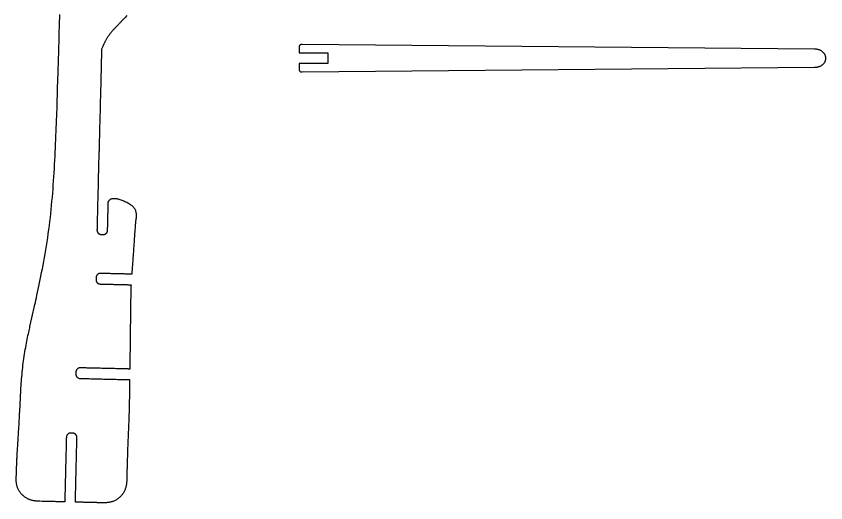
# Model space of a CAD drawing. Header units: millimetres. Extents: x -1615 to -947, y -821 to -185.
# Drawn here: x -1615.4 to -1255.8, y -821.3 to -605 of the extents above; entities that cross this region are included whole.
import ezdxf

# ---------------------------------------------------------------- set-up
doc = ezdxf.new("R2010")
doc.units = ezdxf.units.MM

msp = doc.modelspace()

# ---------------------------------------------------------------- linework, layer by layer
at = {"flags": 128}
for points in [[(-1566.240665, -604.790714), (-1567.008629, -605.586498), (-1567.129476, -605.711726), (-1567.2612, -605.848241), (-1567.40316, -605.995396), (-1567.554712, -606.152541), (-1567.715215, -606.319028), (-1567.884026, -606.494208), (-1568.060503, -606.677431), (-1568.244004, -606.86805), (-1568.433887, -607.065415), (-1568.629509, -607.268878), (-1568.830228, -607.477789), (-1569.035403, -607.6915), (-1569.24439, -607.909363), (-1569.456547, -608.130728), (-1569.671233, -608.354946), (-1569.887805, -608.581369), (-1570.105621, -608.809349), (-1570.324038, -609.038235), (-1570.542415, -609.26738), (-1570.760109, -609.496134), (-1570.976564, -609.723994), (-1571.191571, -609.951037), (-1571.405006, -610.177483), (-1571.616747, -610.403555), (-1571.826669, -610.629474), (-1572.034649, -610.855461), (-1572.240565, -611.081738), (-1572.444292, -611.308527), (-1572.645708, -611.536049), (-1572.84469, -611.764526), (-1573.041113, -611.994179), (-1573.234855, -612.22523), (-1573.425792, -612.4579), (-1573.613801, -612.692411), (-1573.798759, -612.928985), (-1573.980543, -613.167843), (-1574.159028, -613.409206), (-1574.334093, -613.653296), (-1574.505613, -613.900335), (-1574.673465, -614.150544), (-1574.837525, -614.40396), (-1574.997664, -614.659884), (-1575.15375, -614.917432), (-1575.305653, -615.175719), (-1575.453243, -615.433862), (-1575.596388, -615.690976), (-1575.734959, -615.946178), (-1575.868825, -616.198583), (-1575.997854, -616.447307), (-1576.121917, -616.691467), (-1576.240883, -616.930178), (-1576.354621, -617.162556), (-1576.463001, -617.387717), (-1576.565891, -617.604778), (-1576.663162, -617.812853), (-1576.754683, -618.01106), (-1576.840323, -618.198513), (-1576.919951, -618.374329), (-1576.993437, -618.537624), (-1577.48754, -619.640131), (-1577.487564, -619.641084), (-1577.487733, -619.647756), (-1577.488192, -619.665865), (-1577.489085, -619.70113), (-1577.490556, -619.75927), (-1577.492752, -619.846003), (-1577.495817, -619.967049), (-1577.499895, -620.128125), (-1577.505131, -620.33495), (-1577.511671, -620.593244), (-1577.519658, -620.908725), (-1577.529238, -621.28711), (-1577.540555, -621.73412), (-1577.553755, -622.255473), (-1577.568981, -622.856888), (-1577.586379, -623.544082), (-1577.606094, -624.322776), (-1577.62827, -625.198686), (-1577.653052, -626.177534), (-1577.680585, -627.265036), (-1577.710941, -628.464052), (-1577.743904, -629.766004), (-1577.779183, -631.159456), (-1577.816489, -632.632969), (-1577.855532, -634.175106), (-1577.896023, -635.774429), (-1577.937673, -637.419502), (-1577.980191, -639.098888), (-1578.023288, -640.801148), (-1578.066675, -642.514845), (-1578.110062, -644.228542), (-1578.153159, -645.930802), (-1578.195677, -647.610188), (-1578.237327, -649.255261), (-1578.277818, -650.854584), (-1578.316861, -652.396721), (-1578.354167, -653.870234), (-1578.389446, -655.263686), (-1578.422409, -656.565638), (-1578.452765, -657.764654), (-1578.480298, -658.852156), (-1578.50508, -659.831003), (-1578.527256, -660.706914), (-1578.546971, -661.485608), (-1578.564369, -662.172802), (-1578.579596, -662.774217), (-1578.592795, -663.29557), (-1578.604112, -663.74258), (-1578.613692, -664.120965), (-1578.621679, -664.436446), (-1578.628219, -664.69474), (-1578.633455, -664.901565), (-1578.637533, -665.062641), (-1578.640598, -665.183687), (-1578.642794, -665.27042), (-1578.644266, -665.32856), (-1578.645159, -665.363825), (-1578.645617, -665.381934), (-1578.645786, -665.388606), (-1578.64581, -665.389559), (-1578.651804, -665.415312), (-1578.652747, -665.419365), (-1578.653773, -665.423786), (-1578.654877, -665.428555), (-1578.656051, -665.433656), (-1578.65729, -665.439067), (-1578.658586, -665.444772), (-1578.659933, -665.450752), (-1578.661326, -665.456987), (-1578.662757, -665.46346), (-1578.664221, -665.470151), (-1578.66571, -665.477042), (-1578.667218, -665.484115), (-1578.668739, -665.49135), (-1578.670267, -665.498729), (-1578.671795, -665.506234), (-1578.673317, -665.513846), (-1578.674825, -665.521545), (-1578.676315, -665.529314), (-1578.677779, -665.537135), (-1578.679211, -665.544987), (-1578.680605, -665.552856), (-1578.681961, -665.560739), (-1578.683278, -665.568635), (-1578.684556, -665.576545), (-1578.685795, -665.584467), (-1578.686995, -665.592403), (-1578.688156, -665.600352), (-1578.689277, -665.608314), (-1578.690358, -665.616289), (-1578.6914, -665.624277), (-1578.692401, -665.632278), (-1578.693363, -665.640291), (-1578.694284, -665.648316), (-1578.695164, -665.656354), (-1578.696004, -665.664405), (-1578.696804, -665.672467), (-1578.697562, -665.680542), (-1578.698279, -665.688629), (-1578.698955, -665.696728), (-1578.69959, -665.704838), (-1578.700183, -665.712957), (-1578.700737, -665.721067), (-1578.701252, -665.729146), (-1578.70173, -665.737173), (-1578.702173, -665.745127), (-1578.702582, -665.752987), (-1578.702959, -665.760732), (-1578.703306, -665.768341), (-1578.703624, -665.775792), (-1578.703915, -665.783064), (-1578.70418, -665.790136), (-1578.70442, -665.796987), (-1578.704638, -665.803596), (-1578.704836, -665.809941), (-1578.705013, -665.816001), (-1578.705173, -665.821756), (-1578.705317, -665.827183), (-1578.705446, -665.832263), (-1578.705562, -665.836973), (-1578.706328, -665.86874), (-1578.706345, -665.869444), (-1578.706464, -665.874365), (-1578.706788, -665.887725), (-1578.70742, -665.91374), (-1578.708461, -665.956631), (-1578.710013, -666.020615), (-1578.71218, -666.109911), (-1578.715064, -666.228738), (-1578.718766, -666.381316), (-1578.72339, -666.571861), (-1578.729037, -666.804594), (-1578.735811, -667.083733), (-1578.743813, -667.413497), (-1578.753146, -667.798104), (-1578.763912, -668.241773), (-1578.776214, -668.748724), (-1578.790153, -669.323173), (-1578.805833, -669.969341), (-1578.823356, -670.691446), (-1578.842823, -671.493707), (-1578.864287, -672.378233), (-1578.887594, -673.338697), (-1578.912539, -674.366659), (-1578.938916, -675.453684), (-1578.966523, -676.591334), (-1578.995153, -677.77117), (-1579.024601, -678.984757), (-1579.054665, -680.223656), (-1579.085137, -681.47943), (-1579.115815, -682.743641), (-1579.146492, -684.007853), (-1579.176965, -685.263626), (-1579.207028, -686.502525), (-1579.236477, -687.716112), (-1579.265107, -688.895949), (-1579.292713, -690.033598), (-1579.319091, -691.120623), (-1579.344035, -692.148586), (-1579.367342, -693.109049), (-1579.388806, -693.993575), (-1579.408274, -694.795836), (-1579.425796, -695.517941), (-1579.441476, -696.164109), (-1579.455416, -696.738559), (-1579.467717, -697.245509), (-1579.478483, -697.689178), (-1579.487816, -698.073786), (-1579.495818, -698.403549), (-1579.502592, -698.682688), (-1579.50824, -698.915421), (-1579.512863, -699.105967), (-1579.516566, -699.258544), (-1579.519449, -699.377372), (-1579.521616, -699.466668), (-1579.523169, -699.530652), (-1579.52421, -699.573542), (-1579.524841, -699.599558), (-1579.525165, -699.612917), (-1579.525284, -699.617839), (-1579.525301, -699.618542), (-1579.530551, -699.836017), (-1579.531355, -699.870238), (-1579.532101, -699.907531), (-1579.532651, -699.947708), (-1579.532869, -699.990577), (-1579.532616, -700.03595), (-1579.531757, -700.083637), (-1579.530154, -700.133449), (-1579.52767, -700.185195), (-1579.524167, -700.238687), (-1579.519509, -700.293734), (-1579.513559, -700.350148), (-1579.506179, -700.407737), (-1579.497232, -700.466314), (-1579.486581, -700.525687), (-1579.474089, -700.585668), (-1579.459619, -700.646068), (-1579.443034, -700.706695), (-1579.424196, -700.767361), (-1579.402969, -700.827876), (-1579.379216, -700.888051), (-1579.352838, -700.947709), (-1579.323896, -701.006731), (-1579.292492, -701.065011), (-1579.258726, -701.122442), (-1579.222698, -701.178918), (-1579.184508, -701.234334), (-1579.144258, -701.288583), (-1579.102047, -701.341559), (-1579.057976, -701.393155), (-1579.012146, -701.443267), (-1578.964657, -701.491787), (-1578.915609, -701.538609), (-1578.865103, -701.583628), (-1578.81324, -701.626737), (-1578.76012, -701.667831), (-1578.705843, -701.706802), (-1578.65051, -701.743545), (-1578.594222, -701.777954), (-1578.537078, -701.809923), (-1578.47918, -701.839345), (-1578.420643, -701.866153), (-1578.361647, -701.890438), (-1578.302385, -701.912327), (-1578.243054, -701.93195), (-1578.183847, -701.949435), (-1578.12496, -701.96491), (-1578.066586, -701.978505), (-1578.008921, -701.990348), (-1577.952159, -702.000568), (-1577.896495, -702.009293), (-1577.842123, -702.016651), (-1577.789239, -702.022773), (-1577.738036, -702.027786), (-1577.68871, -702.031819), (-1577.641455, -702.035), (-1577.596466, -702.037459), (-1577.553937, -702.039324), (-1577.514064, -702.040724), (-1577.47704, -702.041787), (-1577.227115, -702.047933), (-1577.011211, -702.053141), (-1576.977237, -702.053938), (-1576.940213, -702.054675), (-1576.900327, -702.055213), (-1576.857766, -702.055414), (-1576.81272, -702.055139), (-1576.765375, -702.05425), (-1576.715921, -702.052609), (-1576.664545, -702.050076), (-1576.611435, -702.046514), (-1576.55678, -702.041784), (-1576.500768, -702.035747), (-1576.443586, -702.028265), (-1576.385424, -702.0192), (-1576.326468, -702.008413), (-1576.266908, -701.995766), (-1576.206931, -701.98112), (-1576.146725, -701.964337), (-1576.086479, -701.945278), (-1576.026381, -701.923805), (-1575.966619, -701.89978), (-1575.907366, -701.873103), (-1575.848744, -701.843838), (-1575.790856, -701.812088), (-1575.733809, -701.777954), (-1575.677708, -701.741539), (-1575.622659, -701.702946), (-1575.568767, -701.662278), (-1575.516138, -701.619636), (-1575.464878, -701.575125), (-1575.415092, -701.528845), (-1575.366885, -701.480901), (-1575.320363, -701.431393), (-1575.275633, -701.380426), (-1575.232798, -701.328102), (-1575.191966, -701.274522), (-1575.15324, -701.219791), (-1575.116728, -701.164009), (-1575.082534, -701.107281), (-1575.050765, -701.049708), (-1575.021525, -700.991394), (-1574.994881, -700.932455), (-1574.970745, -700.873072), (-1574.948989, -700.813438), (-1574.929484, -700.753749), (-1574.912104, -700.694199), (-1574.89672, -700.634983), (-1574.883204, -700.576295), (-1574.871429, -700.518329), (-1574.861267, -700.461281), (-1574.85259, -700.405345), (-1574.84527, -700.350715), (-1574.83918, -700.297587), (-1574.834192, -700.246153), (-1574.830177, -700.19661), (-1574.827009, -700.149152), (-1574.824558, -700.103973), (-1574.822699, -700.061268), (-1574.821302, -700.021232), (-1574.82024, -699.984059), (-1574.814095, -699.733129), (-1574.814088, -699.732878), (-1574.814046, -699.73112), (-1574.81393, -699.726349), (-1574.813705, -699.717059), (-1574.813334, -699.701742), (-1574.81278, -699.678892), (-1574.812007, -699.647002), (-1574.810978, -699.604567), (-1574.809657, -699.550079), (-1574.808008, -699.482031), (-1574.805993, -699.398918), (-1574.803576, -699.299232), (-1574.800722, -699.181467), (-1574.797392, -699.044116), (-1574.793551, -698.885673), (-1574.789163, -698.704632), (-1574.78419, -698.499485), (-1574.778596, -698.268725), (-1574.772344, -698.010848), (-1574.765399, -697.724345), (-1574.757742, -697.408464), (-1574.749427, -697.065464), (-1574.740528, -696.698359), (-1574.731118, -696.310161), (-1574.721269, -695.903885), (-1574.711055, -695.482542), (-1574.700549, -695.049147), (-1574.689824, -694.606712), (-1574.678953, -694.158251), (-1574.668009, -693.706777), (-1574.657064, -693.255303), (-1574.646193, -692.806842), (-1574.635468, -692.364407), (-1574.624962, -691.931012), (-1574.614748, -691.50967), (-1574.6049, -691.103393), (-1574.595489, -690.715196), (-1574.58659, -690.348091), (-1574.578275, -690.005091), (-1574.570618, -689.689209), (-1574.563673, -689.402707), (-1574.557422, -689.144829), (-1574.551828, -688.91407), (-1574.546855, -688.708923), (-1574.542466, -688.527881), (-1574.538625, -688.369438), (-1574.535296, -688.232088), (-1574.532441, -688.114323), (-1574.530025, -688.014637), (-1574.52801, -687.931524), (-1574.52636, -687.863476), (-1574.525039, -687.808988), (-1574.524011, -687.766552), (-1574.523238, -687.734663), (-1574.522684, -687.711813), (-1574.522312, -687.696496), (-1574.522087, -687.687205), (-1574.521972, -687.682434), (-1574.521929, -687.680677), (-1574.521923, -687.680426), (-1574.261457, -687.207279), (-1574.220256, -687.132972), (-1574.174081, -687.052846), (-1574.121866, -686.968179), (-1574.062545, -686.88025), (-1573.995051, -686.790338), (-1573.918317, -686.69972), (-1573.831278, -686.609675), (-1573.732866, -686.521482), (-1573.622015, -686.436418), (-1573.497658, -686.355763), (-1573.358729, -686.280794), (-1573.204162, -686.21279), (-1573.03289, -686.15303), (-1572.843846, -686.102791), (-1572.635965, -686.063352), (-1572.408179, -686.035992), (-1572.159422, -686.021988), (-1571.888627, -686.02262), (-1571.594728, -686.039165), (-1571.276659, -686.072902), (-1570.934007, -686.124796), (-1570.56898, -686.194551), (-1570.184439, -686.281562), (-1569.783245, -686.385219), (-1569.368261, -686.504916), (-1568.942346, -686.640045), (-1568.508364, -686.789997), (-1568.069174, -686.954165), (-1567.62764, -687.131942), (-1567.186622, -687.322719), (-1566.748981, -687.525889), (-1566.31758, -687.740844), (-1565.89528, -687.966976), (-1565.484942, -688.203678), (-1565.089427, -688.450342), (-1564.711598, -688.706359), (-1564.354315, -688.971123), (-1564.020441, -689.244026), (-1563.712836, -689.524459), (-1563.434362, -689.811816), (-1563.187113, -690.105389), (-1562.970115, -690.404077), (-1562.781625, -690.70668), (-1562.619902, -691.011998), (-1562.483203, -691.31883), (-1562.369786, -691.625977), (-1562.27791, -691.932238), (-1562.205832, -692.236412), (-1562.15181, -692.537301), (-1562.114101, -692.833703), (-1562.090965, -693.124419), (-1562.080659, -693.408248), (-1562.081441, -693.68399), (-1562.091569, -693.950445), (-1562.1093, -694.206413), (-1562.132893, -694.450693), (-1562.160606, -694.682086), (-1562.190696, -694.89939), (-1562.221422, -695.101407), (-1562.440945, -696.466163), (-1562.440979, -696.466647), (-1562.441218, -696.470034), (-1562.441866, -696.479228), (-1562.443127, -696.497132), (-1562.445208, -696.526648), (-1562.448311, -696.570682), (-1562.452642, -696.632135), (-1562.458406, -696.713911), (-1562.465806, -696.818914), (-1562.475048, -696.950047), (-1562.486336, -697.110212), (-1562.499875, -697.302314), (-1562.51587, -697.529255), (-1562.534524, -697.79394), (-1562.556043, -698.09927), (-1562.580632, -698.44815), (-1562.608494, -698.843483), (-1562.639835, -699.288172), (-1562.674859, -699.78512), (-1562.713771, -700.337232), (-1562.756673, -700.945957), (-1562.803258, -701.606942), (-1562.853116, -702.31438), (-1562.90584, -703.062464), (-1562.961019, -703.845387), (-1563.018244, -704.657344), (-1563.077107, -705.492527), (-1563.137196, -706.34513), (-1563.198105, -707.209346), (-1563.259422, -708.079369), (-1563.32074, -708.949391), (-1563.381648, -709.813607), (-1563.441738, -710.66621), (-1563.500601, -711.501393), (-1563.557826, -712.31335), (-1563.613005, -713.096274), (-1563.665728, -713.844358), (-1563.715587, -714.551795), (-1563.762172, -715.21278), (-1563.805074, -715.821506), (-1563.843986, -716.373617), (-1563.87901, -716.870565), (-1563.910351, -717.315254), (-1563.938213, -717.710587), (-1563.962802, -718.059467), (-1563.984321, -718.364798), (-1564.002975, -718.629482), (-1564.01897, -718.856424), (-1564.032509, -719.048525), (-1564.043797, -719.208691), (-1564.053039, -719.339823), (-1564.060439, -719.444826), (-1564.066203, -719.526602), (-1564.070534, -719.588056), (-1564.073637, -719.632089), (-1564.075717, -719.661606), (-1564.076979, -719.67951), (-1564.077627, -719.688703), (-1564.077866, -719.692091), (-1564.0779, -719.692574), (-1564.07818, -719.692568), (-1564.080143, -719.69252), (-1564.085471, -719.692391), (-1564.095847, -719.692139), (-1564.112952, -719.691724), (-1564.13847, -719.691106), (-1564.174083, -719.690242), (-1564.221473, -719.689093), (-1564.282324, -719.687617), (-1564.358317, -719.685774), (-1564.451134, -719.683524), (-1564.56246, -719.680824), (-1564.693975, -719.677635), (-1564.847363, -719.673915), (-1565.024306, -719.669624), (-1565.226486, -719.664722), (-1565.455586, -719.659166), (-1565.713289, -719.652917), (-1566.001276, -719.645933), (-1566.321232, -719.638175), (-1566.673995, -719.62962), (-1567.057044, -719.620331), (-1567.467013, -719.61039), (-1567.900537, -719.599877), (-1568.354251, -719.588875), (-1568.824789, -719.577464), (-1569.308788, -719.565728), (-1569.802882, -719.553746), (-1570.303706, -719.541601), (-1570.807895, -719.529375), (-1571.312083, -719.517149), (-1571.812907, -719.505004), (-1572.307001, -719.493022), (-1572.791, -719.481285), (-1573.261538, -719.469875), (-1573.715252, -719.458873), (-1574.148776, -719.44836), (-1574.558745, -719.438418), (-1574.941794, -719.42913), (-1575.294557, -719.420575), (-1575.614513, -719.412816), (-1575.9025, -719.405833), (-1576.160203, -719.399584), (-1576.389303, -719.394028), (-1576.591483, -719.389125), (-1576.768426, -719.384835), (-1576.921814, -719.381115), (-1577.053329, -719.377926), (-1577.164655, -719.375226), (-1577.257473, -719.372975), (-1577.333465, -719.371133), (-1577.394316, -719.369657), (-1577.441706, -719.368508), (-1577.477319, -719.367644), (-1577.502837, -719.367025), (-1577.519942, -719.366611), (-1577.530318, -719.366359), (-1577.535646, -719.36623), (-1577.537609, -719.366182), (-1577.537889, -719.366175), (-1577.755323, -719.360802), (-1577.789537, -719.359978), (-1577.826823, -719.359211), (-1577.866992, -719.358639), (-1577.909853, -719.358398), (-1577.955218, -719.358626), (-1578.002897, -719.359461), (-1578.052699, -719.361039), (-1578.104437, -719.363499), (-1578.157919, -719.366977), (-1578.212957, -719.371611), (-1578.269361, -719.377539), (-1578.326942, -719.384898), (-1578.385509, -719.393824), (-1578.444874, -719.404457), (-1578.504846, -719.416932), (-1578.565237, -719.431388), (-1578.625856, -719.447962), (-1578.686515, -719.466791), (-1578.747023, -719.488013), (-1578.807191, -719.511765), (-1578.866843, -719.538145), (-1578.92586, -719.567091), (-1578.984135, -719.598504), (-1579.041562, -719.632282), (-1579.098034, -719.668324), (-1579.153447, -719.706531), (-1579.207693, -719.7468), (-1579.260666, -719.789032), (-1579.312261, -719.833125), (-1579.362371, -719.87898), (-1579.410889, -719.926494), (-1579.457711, -719.975568), (-1579.502729, -720.026101), (-1579.545837, -720.077992), (-1579.58693, -720.13114), (-1579.625901, -720.185445), (-1579.662644, -720.240805), (-1579.697053, -720.297121), (-1579.729022, -720.354291), (-1579.758444, -720.412215), (-1579.785252, -720.470776), (-1579.809537, -720.529795), (-1579.831426, -720.589078), (-1579.851049, -720.64843), (-1579.868534, -720.707656), (-1579.884009, -720.766562), (-1579.897604, -720.824953), (-1579.909447, -720.882635), (-1579.919666, -720.939412), (-1579.928391, -720.995091), (-1579.93575, -721.049476), (-1579.941872, -721.102373), (-1579.946885, -721.153587), (-1579.950918, -721.202924), (-1579.954099, -721.250189), (-1579.956558, -721.295188), (-1579.958423, -721.337725), (-1579.959823, -721.377606), (-1579.960885, -721.414637), (-1579.967031, -721.664609), (-1579.97224, -721.880473), (-1579.973037, -721.91444), (-1579.973774, -721.951457), (-1579.974312, -721.991336), (-1579.974513, -722.033888), (-1579.974239, -722.078927), (-1579.97335, -722.126263), (-1579.971709, -722.175709), (-1579.969178, -722.227077), (-1579.965616, -722.280179), (-1579.960888, -722.334826), (-1579.954853, -722.390831), (-1579.947373, -722.448005), (-1579.93831, -722.506161), (-1579.927526, -722.56511), (-1579.914882, -722.624665), (-1579.90024, -722.684638), (-1579.883461, -722.744839), (-1579.864407, -722.805083), (-1579.84294, -722.865179), (-1579.81892, -722.924941), (-1579.79225, -722.984194), (-1579.762992, -723.042818), (-1579.731249, -723.100709), (-1579.697123, -723.157759), (-1579.660716, -723.213864), (-1579.622131, -723.268917), (-1579.581471, -723.322814), (-1579.538838, -723.375448), (-1579.494334, -723.426713), (-1579.448063, -723.476504), (-1579.400126, -723.524715), (-1579.350626, -723.571241), (-1579.299665, -723.615975), (-1579.247347, -723.658812), (-1579.193773, -723.699646), (-1579.139046, -723.738372), (-1579.083268, -723.774884), (-1579.026543, -723.809075), (-1578.968972, -723.840841), (-1578.910658, -723.870076), (-1578.851719, -723.896712), (-1578.792334, -723.92084), (-1578.732697, -723.942586), (-1578.673005, -723.962079), (-1578.61345, -723.979446), (-1578.554228, -723.994816), (-1578.495534, -724.008317), (-1578.437562, -724.020076), (-1578.380507, -724.030222), (-1578.324563, -724.038882), (-1578.269925, -724.046184), (-1578.216788, -724.052257), (-1578.165347, -724.057228), (-1578.115796, -724.061226), (-1578.068329, -724.064377), (-1578.023142, -724.066811), (-1577.98043, -724.068655), (-1577.940386, -724.070036), (-1577.903205, -724.071084), (-1577.652228, -724.077134), (-1577.651952, -724.077141), (-1577.650021, -724.077188), (-1577.644779, -724.077315), (-1577.634572, -724.077563), (-1577.617743, -724.077971), (-1577.592639, -724.078581), (-1577.557603, -724.079431), (-1577.51098, -724.080563), (-1577.451115, -724.082016), (-1577.376353, -724.083831), (-1577.285039, -724.086048), (-1577.175517, -724.088706), (-1577.046132, -724.091847), (-1576.895228, -724.09551), (-1576.721151, -724.099735), (-1576.522246, -724.104564), (-1576.296856, -724.110035), (-1576.043328, -724.116189), (-1575.760005, -724.123067), (-1575.445232, -724.130707), (-1575.098182, -724.139132), (-1574.721337, -724.148279), (-1574.318009, -724.15807), (-1573.891507, -724.168423), (-1573.445142, -724.179258), (-1572.982224, -724.190495), (-1572.506065, -724.202053), (-1572.019974, -724.213853), (-1571.527262, -724.225813), (-1571.03124, -724.237854), (-1570.535217, -724.249894), (-1570.042505, -724.261854), (-1569.556415, -724.273654), (-1569.080255, -724.285212), (-1568.617338, -724.296449), (-1568.170973, -724.307284), (-1567.744471, -724.317637), (-1567.341142, -724.327428), (-1566.964298, -724.336575), (-1566.617248, -724.345), (-1566.302475, -724.352641), (-1566.019152, -724.359518), (-1565.765623, -724.365672), (-1565.540234, -724.371143), (-1565.341328, -724.375972), (-1565.167251, -724.380197), (-1565.016348, -724.38386), (-1564.886963, -724.387001), (-1564.777441, -724.38966), (-1564.686126, -724.391876), (-1564.611364, -724.393691), (-1564.551499, -724.395144), (-1564.504877, -724.396276), (-1564.46984, -724.397126), (-1564.444736, -724.397736), (-1564.427908, -724.398144), (-1564.4177, -724.398392), (-1564.412459, -724.398519), (-1564.410527, -724.398566), (-1564.410252, -724.398573), (-1564.410254, -724.398603), (-1564.410269, -724.398813), (-1564.410309, -724.399385), (-1564.410387, -724.400498), (-1564.410516, -724.402333), (-1564.410709, -724.405071), (-1564.410978, -724.408891), (-1564.411336, -724.413975), (-1564.411796, -724.420503), (-1564.41237, -724.428656), (-1564.413071, -724.438614), (-1564.413912, -724.450557), (-1564.414906, -724.464666), (-1564.416065, -724.481121), (-1564.417402, -724.500104), (-1564.418929, -724.521794), (-1564.42066, -724.546372), (-1564.422607, -724.574018), (-1564.424783, -724.604913), (-1564.4272, -724.639238), (-1564.429865, -724.677083), (-1564.432759, -724.718177), (-1564.435856, -724.762158), (-1564.439131, -724.808667), (-1564.442559, -724.857341), (-1564.446114, -724.907821), (-1564.449771, -724.959745), (-1564.453504, -725.012751), (-1564.457287, -725.06648), (-1564.461096, -725.120569), (-1564.464906, -725.174659), (-1564.468689, -725.228387), (-1564.472422, -725.281394), (-1564.476079, -725.333318), (-1564.479634, -725.383797), (-1564.483061, -725.432472), (-1564.486337, -725.47898), (-1564.489434, -725.522962), (-1564.492328, -725.564056), (-1564.494993, -725.6019), (-1564.49741, -725.636225), (-1564.499586, -725.667121), (-1564.501533, -725.694767), (-1564.503264, -725.719345), (-1564.504791, -725.741035), (-1564.506128, -725.760018), (-1564.507287, -725.776473), (-1564.50828, -725.790582), (-1564.509121, -725.802525), (-1564.509823, -725.812483), (-1564.510397, -725.820635), (-1564.510857, -725.827163), (-1564.511215, -725.832247), (-1564.511484, -725.836068), (-1564.511676, -725.838805), (-1564.511806, -725.84064), (-1564.511884, -725.841754), (-1564.511924, -725.842325), (-1564.511939, -725.842536), (-1564.511941, -725.842566), (-1564.511951, -725.843316), (-1564.512018, -725.848568), (-1564.5122, -725.862822), (-1564.512554, -725.890581), (-1564.513137, -725.936346), (-1564.514008, -726.004618), (-1564.515224, -726.099898), (-1564.516841, -726.226689), (-1564.518917, -726.389491), (-1564.521511, -726.592806), (-1564.524678, -726.841135), (-1564.528477, -727.138981), (-1564.532966, -727.490843), (-1564.5382, -727.901225), (-1564.544239, -728.374626), (-1564.551138, -728.91555), (-1564.558957, -729.528496), (-1564.567751, -730.217966), (-1564.577579, -730.988463), (-1564.588498, -731.844487), (-1564.600536, -732.788289), (-1564.613608, -733.813117), (-1564.627599, -734.909969), (-1564.642394, -736.06984), (-1564.657877, -737.283728), (-1564.673935, -738.542631), (-1564.690452, -739.837546), (-1564.707314, -741.159469), (-1564.724405, -742.499398), (-1564.741611, -743.84833), (-1564.758817, -745.197262), (-1564.775908, -746.537191), (-1564.79277, -747.859114), (-1564.809287, -749.154028), (-1564.825345, -750.412931), (-1564.840828, -751.62682), (-1564.855623, -752.786691), (-1564.869614, -753.883542), (-1564.882686, -754.908371), (-1564.894724, -755.852173), (-1564.905643, -756.708197), (-1564.915471, -757.478693), (-1564.924266, -758.168164), (-1564.932084, -758.78111), (-1564.938984, -759.322033), (-1564.945022, -759.795435), (-1564.950256, -760.205816), (-1564.954745, -760.557679), (-1564.958544, -760.855524), (-1564.961711, -761.103854), (-1564.964305, -761.307169), (-1564.966381, -761.469971), (-1564.967998, -761.596762), (-1564.969214, -761.692042), (-1564.970085, -761.760314), (-1564.970668, -761.806079), (-1564.971022, -761.833838), (-1564.971204, -761.848092), (-1564.971271, -761.853344), (-1564.971281, -761.854094), (-1564.971729, -761.854083), (-1564.974867, -761.854007), (-1564.983385, -761.8538), (-1564.999973, -761.853398), (-1565.027319, -761.852734), (-1565.068115, -761.851745), (-1565.12505, -761.850363), (-1565.200814, -761.848525), (-1565.298097, -761.846165), (-1565.419589, -761.843217), (-1565.567978, -761.839617), (-1565.745957, -761.835299), (-1565.956213, -761.830198), (-1566.201437, -761.824248), (-1566.484319, -761.817385), (-1566.807549, -761.809542), (-1567.173817, -761.800656), (-1567.585811, -761.79066), (-1568.046223, -761.77949), (-1568.557742, -761.767079), (-1569.121713, -761.753396), (-1569.734102, -761.738538), (-1570.389528, -761.722636), (-1571.082611, -761.705821), (-1571.807973, -761.688222), (-1572.560233, -761.66997), (-1573.334013, -761.651197), (-1574.123931, -761.632032), (-1574.924608, -761.612606), (-1575.730666, -761.593049), (-1576.536723, -761.573493), (-1577.3374, -761.554067), (-1578.127318, -761.534902), (-1578.901098, -761.516128), (-1579.653358, -761.497877), (-1580.37872, -761.480278), (-1581.071803, -761.463462), (-1581.727229, -761.44756), (-1582.339618, -761.432702), (-1582.903589, -761.419019), (-1583.415108, -761.406609), (-1583.87552, -761.395438), (-1584.287514, -761.385443), (-1584.653782, -761.376556), (-1584.977012, -761.368714), (-1585.259894, -761.361851), (-1585.505118, -761.355901), (-1585.715374, -761.3508), (-1585.893353, -761.346482), (-1586.041742, -761.342881), (-1586.163234, -761.339934), (-1586.260517, -761.337573), (-1586.336281, -761.335735), (-1586.393216, -761.334354), (-1586.434012, -761.333364), (-1586.461358, -761.332701), (-1586.477946, -761.332298), (-1586.486464, -761.332091), (-1586.489602, -761.332015), (-1586.49005, -761.332004), (-1586.707484, -761.326755), (-1586.741698, -761.325951), (-1586.778985, -761.325205), (-1586.819153, -761.324655), (-1586.862015, -761.324437), (-1586.90738, -761.32469), (-1586.955059, -761.325549), (-1587.004862, -761.327152), (-1587.056601, -761.329636), (-1587.110084, -761.333139), (-1587.165124, -761.337797), (-1587.221529, -761.343747), (-1587.279112, -761.351127), (-1587.337682, -761.360074), (-1587.397049, -761.370725), (-1587.457025, -761.383217), (-1587.517419, -761.397687), (-1587.578043, -761.414272), (-1587.638706, -761.433109), (-1587.699219, -761.454337), (-1587.759393, -761.47809), (-1587.819052, -761.504468), (-1587.878076, -761.533409), (-1587.936358, -761.564813), (-1587.993793, -761.59858), (-1588.050274, -761.634608), (-1588.105695, -761.672798), (-1588.159949, -761.713048), (-1588.21293, -761.755259), (-1588.264533, -761.79933), (-1588.314651, -761.84516), (-1588.363177, -761.892649), (-1588.410006, -761.941697), (-1588.45503, -761.992203), (-1588.498145, -762.044066), (-1588.539243, -762.097186), (-1588.578219, -762.151463), (-1588.614966, -762.206796), (-1588.649377, -762.263084), (-1588.681347, -762.320228), (-1588.71077, -762.378126), (-1588.737578, -762.436663), (-1588.761861, -762.495659), (-1588.783748, -762.55492), (-1588.803367, -762.614252), (-1588.820847, -762.673458), (-1588.836317, -762.732346), (-1588.849906, -762.79072), (-1588.861742, -762.848385), (-1588.871954, -762.905147), (-1588.880671, -762.960811), (-1588.888022, -763.015183), (-1588.894136, -763.068067), (-1588.899141, -763.11927), (-1588.903165, -763.168596), (-1588.906339, -763.215851), (-1588.90879, -763.26084), (-1588.910647, -763.303369), (-1588.912039, -763.343242), (-1588.913094, -763.380266), (-1588.919193, -763.63019), (-1588.924442, -763.846178), (-1588.925246, -763.880164), (-1588.92599, -763.917202), (-1588.926536, -763.957104), (-1588.926745, -763.99968), (-1588.926479, -764.044742), (-1588.925599, -764.092103), (-1588.923967, -764.141574), (-1588.921444, -764.192967), (-1588.917892, -764.246093), (-1588.913173, -764.300763), (-1588.907147, -764.356791), (-1588.899677, -764.413987), (-1588.890623, -764.472163), (-1588.879848, -764.531131), (-1588.867213, -764.590702), (-1588.852579, -764.650688), (-1588.835808, -764.710901), (-1588.816762, -764.771153), (-1588.795301, -764.831254), (-1588.771288, -764.891018), (-1588.744624, -764.950269), (-1588.715371, -765.008888), (-1588.683633, -765.066771), (-1588.64951, -765.12381), (-1588.613107, -765.179902), (-1588.574525, -765.23494), (-1588.533867, -765.288819), (-1588.491236, -765.341435), (-1588.446733, -765.392681), (-1588.400462, -765.442452), (-1588.352524, -765.490643), (-1588.303023, -765.537148), (-1588.252061, -765.581863), (-1588.199741, -765.624681), (-1588.146164, -765.665497), (-1588.091434, -765.704206), (-1588.035652, -765.740703), (-1587.978922, -765.774881), (-1587.921346, -765.806637), (-1587.863026, -765.835864), (-1587.80408, -765.862495), (-1587.744688, -765.886621), (-1587.685044, -765.908368), (-1587.625343, -765.927864), (-1587.565781, -765.945237), (-1587.50655, -765.960615), (-1587.447847, -765.974125), (-1587.389866, -765.985895), (-1587.332801, -765.996053), (-1587.276848, -766.004726), (-1587.222201, -766.012043), (-1587.169055, -766.018131), (-1587.117604, -766.023118), (-1587.068044, -766.027131), (-1587.020569, -766.030299), (-1586.975374, -766.032748), (-1586.932653, -766.034607), (-1586.892602, -766.036004), (-1586.855414, -766.037066), (-1586.604389, -766.043211), (-1586.60394, -766.043222), (-1586.600794, -766.043299), (-1586.592254, -766.043506), (-1586.575625, -766.043909), (-1586.54821, -766.044574), (-1586.507311, -766.045566), (-1586.450233, -766.046951), (-1586.374279, -766.048794), (-1586.276752, -766.051159), (-1586.154955, -766.054114), (-1586.006192, -766.057723), (-1585.827767, -766.062051), (-1585.616982, -766.067165), (-1585.371142, -766.073128), (-1585.087549, -766.080008), (-1584.763507, -766.087869), (-1584.396319, -766.096776), (-1583.983289, -766.106796), (-1583.52172, -766.117993), (-1583.008916, -766.130433), (-1582.443528, -766.144149), (-1581.829601, -766.159042), (-1581.172528, -766.174981), (-1580.477703, -766.191837), (-1579.750518, -766.209478), (-1578.996368, -766.227772), (-1578.220645, -766.24659), (-1577.428742, -766.265801), (-1576.626052, -766.285273), (-1575.81797, -766.304876), (-1575.009887, -766.324479), (-1574.207198, -766.343952), (-1573.415295, -766.363162), (-1572.639572, -766.38198), (-1571.885421, -766.400275), (-1571.158237, -766.417915), (-1570.463411, -766.434771), (-1569.806339, -766.450711), (-1569.192412, -766.465604), (-1568.627024, -766.479319), (-1568.114219, -766.491759), (-1567.65265, -766.502956), (-1567.23962, -766.512976), (-1566.872433, -766.521884), (-1566.548391, -766.529744), (-1566.264798, -766.536624), (-1566.018957, -766.542588), (-1565.808173, -766.547701), (-1565.629747, -766.55203), (-1565.480985, -766.555638), (-1565.359188, -766.558593), (-1565.261661, -766.560959), (-1565.185706, -766.562801), (-1565.128628, -766.564186), (-1565.08773, -766.565178), (-1565.060314, -766.565843), (-1565.043685, -766.566247), (-1565.035146, -766.566454), (-1565.032, -766.56653), (-1565.031551, -766.566541), (-1565.06338, -769.05525), (-1565.0684, -769.446886), (-1565.073938, -769.873832), (-1565.080035, -770.334069), (-1565.086731, -770.825578), (-1565.094068, -771.346339), (-1565.102085, -771.894333), (-1565.110824, -772.467539), (-1565.120325, -773.063938), (-1565.130629, -773.681511), (-1565.141776, -774.318237), (-1565.153808, -774.972098), (-1565.166764, -775.641073), (-1565.180686, -776.323142), (-1565.195615, -777.016287), (-1565.21159, -777.718488), (-1565.228653, -778.427724), (-1565.246844, -779.141976), (-1565.266203, -779.859225), (-1565.286773, -780.57745), (-1565.308593, -781.294633), (-1565.331679, -782.009133), (-1565.355947, -782.720833), (-1565.381288, -783.429993), (-1565.407595, -784.136876), (-1565.434757, -784.841743), (-1565.462666, -785.544855), (-1565.491214, -786.246474), (-1565.520291, -786.946862), (-1565.549789, -787.646281), (-1565.5796, -788.344991), (-1565.609614, -789.043255), (-1565.639722, -789.741334), (-1565.669816, -790.43949), (-1565.699788, -791.137984), (-1565.729528, -791.837078), (-1565.758927, -792.537034), (-1565.787877, -793.238113), (-1565.816269, -793.940577), (-1565.843995, -794.644687), (-1565.870945, -795.350705), (-1565.897029, -796.058527), (-1565.922229, -796.766589), (-1565.946544, -797.472959), (-1565.969976, -798.175708), (-1565.992523, -798.872905), (-1566.014186, -799.56262), (-1566.034965, -800.242922), (-1566.054859, -800.911881), (-1566.07387, -801.567567), (-1566.091996, -802.208049), (-1566.109238, -802.831397), (-1566.125596, -803.435681), (-1566.141069, -804.018969), (-1566.155658, -804.579333), (-1566.169364, -805.114841), (-1566.182185, -805.623563), (-1566.194121, -806.103569), (-1566.205174, -806.552928), (-1566.215342, -806.96971), (-1566.283573, -809.781169), (-1566.30974, -810.860402), (-1566.313968, -811.030219), (-1566.319227, -811.215252), (-1566.326158, -811.414527), (-1566.335399, -811.627074), (-1566.347591, -811.851918), (-1566.363371, -812.088086), (-1566.38338, -812.334607), (-1566.408257, -812.590508), (-1566.438641, -812.854815), (-1566.475171, -813.126556), (-1566.518488, -813.404759), (-1566.56923, -813.68845), (-1566.628036, -813.976657), (-1566.695547, -814.268408), (-1566.772401, -814.562728), (-1566.859237, -814.858647), (-1566.956695, -815.15519), (-1567.065415, -815.451386), (-1567.186035, -815.746261), (-1567.319196, -816.038844), (-1567.465341, -816.328238), (-1567.624137, -816.613865), (-1567.795055, -816.89522), (-1567.977568, -817.171803), (-1568.171146, -817.443109), (-1568.375262, -817.708638), (-1568.589386, -817.967886), (-1568.812991, -818.220351), (-1569.045548, -818.46553), (-1569.286529, -818.702921), (-1569.535404, -818.932022), (-1569.791647, -819.15233), (-1570.054728, -819.363342), (-1570.324119, -819.564556), (-1570.599291, -819.75547), (-1570.879717, -819.935582), (-1571.164867, -820.104387), (-1571.454214, -820.261386), (-1571.747228, -820.406074), (-1572.043382, -820.537949), (-1572.342079, -820.656707), (-1572.642447, -820.762836), (-1572.943546, -820.85702), (-1573.244438, -820.939945), (-1573.544182, -821.012296), (-1573.841838, -821.074759), (-1574.136467, -821.128019), (-1574.42713, -821.172762), (-1574.712886, -821.209673), (-1574.992796, -821.239437), (-1575.265919, -821.26274), (-1575.531317, -821.280267), (-1575.78805, -821.292703), (-1576.035178, -821.300734), (-1576.271761, -821.305045), (-1576.49686, -821.306322), (-1576.709534, -821.30525), (-1576.908845, -821.302514), (-1577.093852, -821.2988), (-1578.342477, -821.268626), (-1578.342702, -821.268621), (-1578.344276, -821.268583), (-1578.348548, -821.268479), (-1578.356867, -821.268277), (-1578.370581, -821.267944), (-1578.391041, -821.267448), (-1578.419595, -821.266755), (-1578.457592, -821.265833), (-1578.506381, -821.264649), (-1578.567311, -821.26317), (-1578.64173, -821.261364), (-1578.730989, -821.259197), (-1578.836436, -821.256638), (-1578.95942, -821.253654), (-1579.10129, -821.250211), (-1579.263395, -821.246276), (-1579.447083, -821.241818), (-1579.653705, -821.236804), (-1579.884609, -821.2312), (-1580.141144, -821.224974), (-1580.423984, -821.21811), (-1580.731107, -821.210656), (-1581.059813, -821.202679), (-1581.407405, -821.194243), (-1581.771186, -821.185414), (-1582.148456, -821.176258), (-1582.536518, -821.16684), (-1582.932675, -821.157226), (-1583.334227, -821.147481), (-1583.738477, -821.13767), (-1584.142727, -821.127859), (-1584.54428, -821.118114), (-1584.940436, -821.108499), (-1585.328498, -821.099081), (-1585.705769, -821.089925), (-1586.069549, -821.081097), (-1586.417141, -821.072661), (-1586.745848, -821.064684), (-1587.05297, -821.05723), (-1587.33581, -821.050366), (-1587.592345, -821.04414), (-1587.823249, -821.038536), (-1588.029871, -821.033521), (-1588.21356, -821.029063), (-1588.375665, -821.025129), (-1588.517534, -821.021686), (-1588.640518, -821.018701), (-1588.745965, -821.016142), (-1588.835224, -821.013976), (-1588.909644, -821.01217), (-1588.970574, -821.010691), (-1589.019362, -821.009507), (-1589.057359, -821.008585), (-1589.085913, -821.007892), (-1589.106373, -821.007396), (-1589.120088, -821.007063), (-1589.128407, -821.006861), (-1589.132678, -821.006757), (-1589.134252, -821.006719), (-1589.134477, -821.006713), (-1589.134463, -821.006125), (-1589.134363, -821.002008), (-1589.134092, -820.990831), (-1589.133563, -820.969066), (-1589.132692, -820.933183), (-1589.131393, -820.879653), (-1589.12958, -820.804946), (-1589.127167, -820.705532), (-1589.124069, -820.577883), (-1589.1202, -820.418469), (-1589.115475, -820.22376), (-1589.109807, -819.990227), (-1589.103111, -819.71434), (-1589.095301, -819.39257), (-1589.086293, -819.021388), (-1589.075999, -818.597263), (-1589.064335, -818.116668), (-1589.051214, -817.576071), (-1589.036552, -816.971944), (-1589.020262, -816.300756), (-1589.002302, -815.560745), (-1588.9828, -814.757202), (-1588.961927, -813.897189), (-1588.939855, -812.987763), (-1588.916755, -812.035983), (-1588.892798, -811.048908), (-1588.868157, -810.033598), (-1588.843001, -808.997111), (-1588.817502, -807.946506), (-1588.791833, -806.888842), (-1588.766163, -805.831178), (-1588.740664, -804.780573), (-1588.715508, -803.744086), (-1588.690867, -802.728776), (-1588.66691, -801.741702), (-1588.64381, -800.789922), (-1588.621738, -799.880496), (-1588.600865, -799.020482), (-1588.581363, -798.21694), (-1588.563403, -797.476928), (-1588.547113, -796.805741), (-1588.532451, -796.201614), (-1588.51933, -795.661017), (-1588.507666, -795.180421), (-1588.497372, -794.756297), (-1588.488364, -794.385114), (-1588.480554, -794.063344), (-1588.473858, -793.787458), (-1588.468191, -793.553925), (-1588.463465, -793.359216), (-1588.459596, -793.199801), (-1588.456498, -793.072152), (-1588.454085, -792.972739), (-1588.452272, -792.898032), (-1588.450973, -792.844501), (-1588.450102, -792.808619), (-1588.449574, -792.786854), (-1588.449302, -792.775677), (-1588.449202, -792.771559), (-1588.449188, -792.770971), (-1588.443856, -792.554033), (-1588.443039, -792.519897), (-1588.442279, -792.482695), (-1588.441714, -792.442615), (-1588.441481, -792.399847), (-1588.441717, -792.354578), (-1588.44256, -792.306997), (-1588.444146, -792.257292), (-1588.446614, -792.205652), (-1588.450101, -792.152264), (-1588.454743, -792.097318), (-1588.460678, -792.041002), (-1588.468044, -791.983503), (-1588.476977, -791.925011), (-1588.487616, -791.865714), (-1588.500097, -791.8058), (-1588.514557, -791.745458), (-1588.531135, -791.684875), (-1588.549967, -791.624241), (-1588.571191, -791.563743), (-1588.594943, -791.503571), (-1588.621322, -791.443898), (-1588.650267, -791.384846), (-1588.681677, -791.326523), (-1588.71545, -791.269035), (-1588.751487, -791.21249), (-1588.789687, -791.156996), (-1588.829949, -791.102659), (-1588.872173, -791.049588), (-1588.916257, -790.99789), (-1588.962101, -790.947672), (-1589.009604, -790.899042), (-1589.058666, -790.852107), (-1589.109186, -790.806975), (-1589.161063, -790.763752), (-1589.214196, -790.722547), (-1589.268485, -790.683466), (-1589.323829, -790.646618), (-1589.380128, -790.612109), (-1589.437281, -790.580047), (-1589.495186, -790.55054), (-1589.553728, -790.523656), (-1589.612728, -790.499304), (-1589.671991, -790.477355), (-1589.731323, -790.457682), (-1589.790528, -790.440153), (-1589.849414, -790.424641), (-1589.907784, -790.411015), (-1589.965445, -790.399147), (-1590.022202, -790.388908), (-1590.07786, -790.380169), (-1590.132226, -790.3728), (-1590.185103, -790.366671), (-1590.236298, -790.361655), (-1590.285617, -790.357622), (-1590.332864, -790.354443), (-1590.377845, -790.351988), (-1590.420366, -790.350128), (-1590.460232, -790.348735), (-1590.497249, -790.347679), (-1590.747126, -790.34158), (-1590.963031, -790.336331), (-1590.997004, -790.335527), (-1591.034028, -790.334782), (-1591.073915, -790.334235), (-1591.116475, -790.334024), (-1591.161522, -790.334286), (-1591.208867, -790.335159), (-1591.258322, -790.336783), (-1591.309699, -790.339294), (-1591.36281, -790.342832), (-1591.417466, -790.347533), (-1591.473481, -790.353536), (-1591.530664, -790.36098), (-1591.588829, -790.370002), (-1591.647787, -790.380741), (-1591.707351, -790.393333), (-1591.767332, -790.407919), (-1591.827542, -790.424635), (-1591.887792, -790.44362), (-1591.947896, -790.465011), (-1592.007664, -790.488948), (-1592.066923, -790.515527), (-1592.125553, -790.544689), (-1592.183448, -790.576331), (-1592.240503, -790.610352), (-1592.296612, -790.646651), (-1592.351669, -790.685128), (-1592.405569, -790.725679), (-1592.458206, -790.768206), (-1592.509474, -790.812605), (-1592.559269, -790.858777), (-1592.607483, -790.906619), (-1592.654012, -790.956031), (-1592.698749, -791.006911), (-1592.74159, -791.059158), (-1592.782428, -791.112671), (-1592.821158, -791.167348), (-1592.857674, -791.223089), (-1592.89187, -791.279792), (-1592.923641, -791.337357), (-1592.952882, -791.39568), (-1592.979525, -791.454647), (-1593.003659, -791.514076), (-1593.025413, -791.573771), (-1593.044914, -791.633537), (-1593.062289, -791.693177), (-1593.077668, -791.752495), (-1593.091178, -791.811295), (-1593.102946, -791.869382), (-1593.113101, -791.926558), (-1593.12177, -791.982628), (-1593.129082, -792.037396), (-1593.135164, -792.090666), (-1593.140145, -792.142242), (-1593.144151, -792.191927), (-1593.147311, -792.239526), (-1593.149753, -792.284843), (-1593.151605, -792.327681), (-1593.152994, -792.367844), (-1593.154049, -792.405137), (-1593.160147, -792.65688), (-1593.160161, -792.657468), (-1593.160261, -792.661586), (-1593.160532, -792.672763), (-1593.16106, -792.694528), (-1593.161931, -792.730411), (-1593.16323, -792.783941), (-1593.165042, -792.858648), (-1593.167454, -792.958061), (-1593.170551, -793.08571), (-1593.174419, -793.245125), (-1593.179143, -793.439834), (-1593.184808, -793.673367), (-1593.191502, -793.949254), (-1593.199308, -794.271023), (-1593.208314, -794.642206), (-1593.218604, -795.06633), (-1593.230264, -795.546926), (-1593.243379, -796.087523), (-1593.258036, -796.69165), (-1593.27432, -797.362837), (-1593.292274, -798.102849), (-1593.311769, -798.906391), (-1593.332635, -799.766405), (-1593.354699, -800.675831), (-1593.37779, -801.627611), (-1593.401738, -802.614685), (-1593.426371, -803.629996), (-1593.451518, -804.666483), (-1593.477007, -805.717088), (-1593.502667, -806.774751), (-1593.528328, -807.832415), (-1593.553817, -808.88302), (-1593.578964, -809.919507), (-1593.603597, -810.934817), (-1593.627545, -811.921892), (-1593.650636, -812.873672), (-1593.6727, -813.783098), (-1593.693566, -814.643112), (-1593.713061, -815.446654), (-1593.731014, -816.186666), (-1593.747298, -816.857853), (-1593.761955, -817.46198), (-1593.775071, -818.002577), (-1593.786731, -818.483173), (-1593.797021, -818.907297), (-1593.806026, -819.278479), (-1593.813833, -819.600249), (-1593.820526, -819.876136), (-1593.826192, -820.109669), (-1593.830916, -820.304378), (-1593.834784, -820.463792), (-1593.837881, -820.591441), (-1593.840293, -820.690855), (-1593.842105, -820.765562), (-1593.843404, -820.819092), (-1593.844275, -820.854975), (-1593.844803, -820.87674), (-1593.845074, -820.887917), (-1593.845174, -820.892034), (-1593.845188, -820.892623), (-1593.845397, -820.892618), (-1593.846859, -820.892582), (-1593.850828, -820.892486), (-1593.858557, -820.892298), (-1593.871299, -820.891989), (-1593.890308, -820.891528), (-1593.916836, -820.890884), (-1593.952138, -820.890027), (-1593.997467, -820.888927), (-1594.054075, -820.887554), (-1594.123217, -820.885876), (-1594.206145, -820.883863), (-1594.304114, -820.881486), (-1594.418375, -820.878713), (-1594.550183, -820.875515), (-1594.700791, -820.87186), (-1594.871452, -820.867719), (-1595.06342, -820.86306), (-1595.277947, -820.857855), (-1595.516288, -820.852071), (-1595.779068, -820.845694), (-1596.064409, -820.83877), (-1596.369802, -820.831359), (-1596.692742, -820.823522), (-1597.030722, -820.815321), (-1597.381235, -820.806815), (-1597.741775, -820.798066), (-1598.109835, -820.789134), (-1598.482908, -820.780081), (-1598.858488, -820.770967), (-1599.234067, -820.761853), (-1599.60714, -820.7528), (-1599.9752, -820.743868), (-1600.33574, -820.735119), (-1600.686253, -820.726614), (-1601.024233, -820.718412), (-1601.347173, -820.710575), (-1601.652566, -820.703164), (-1601.937907, -820.69624), (-1602.200687, -820.689863), (-1602.439028, -820.68408), (-1602.653555, -820.678874), (-1602.845523, -820.674215), (-1603.016184, -820.670074), (-1603.166792, -820.666419), (-1603.2986, -820.663221), (-1603.412861, -820.660448), (-1603.51083, -820.658071), (-1603.593758, -820.656058), (-1603.6629, -820.654381), (-1603.719508, -820.653007), (-1603.764837, -820.651907), (-1603.800139, -820.65105), (-1603.826667, -820.650406), (-1603.845676, -820.649945), (-1603.858418, -820.649636), (-1603.866147, -820.649448), (-1603.870116, -820.649352), (-1603.871578, -820.649317), (-1603.871787, -820.649312), (-1604.950648, -820.623186), (-1605.120409, -820.618965), (-1605.305394, -820.613712), (-1605.504643, -820.606787), (-1605.717199, -820.597551), (-1605.942102, -820.585364), (-1606.178393, -820.569586), (-1606.425113, -820.549577), (-1606.681304, -820.524697), (-1606.946006, -820.494306), (-1607.21826, -820.457765), (-1607.497108, -820.414434), (-1607.78159, -820.363672), (-1608.070747, -820.304841), (-1608.363621, -820.2373), (-1608.659253, -820.160409), (-1608.956683, -820.073529), (-1609.254953, -819.97602), (-1609.553104, -819.867241), (-1609.850176, -819.746554), (-1610.145212, -819.613317), (-1610.43732, -819.467087), (-1610.725891, -819.308198), (-1611.010381, -819.13718), (-1611.290249, -818.954562), (-1611.564952, -818.760875), (-1611.83395, -818.556648), (-1612.096698, -818.342411), (-1612.352657, -818.118693), (-1612.601282, -817.886025), (-1612.842033, -817.644935), (-1613.074368, -817.395955), (-1613.297743, -817.139613), (-1613.511618, -816.876439), (-1613.71545, -816.606964), (-1613.908697, -816.331716), (-1614.090817, -816.051226), (-1614.261269, -815.766023), (-1614.419509, -815.476637), (-1614.564996, -815.183598), (-1614.697187, -814.887436), (-1614.815753, -814.588748), (-1614.921206, -814.288404), (-1615.01427, -813.987344), (-1615.09567, -813.686505), (-1615.166131, -813.386826), (-1615.226376, -813.089245), (-1615.27713, -812.794701), (-1615.319118, -812.504133), (-1615.353063, -812.218477), (-1615.379691, -811.938674), (-1615.399726, -811.66566), (-1615.413891, -811.400376), (-1615.422912, -811.143758), (-1615.427512, -810.896746), (-1615.428417, -810.660278), (-1615.42635, -810.435292), (-1615.422036, -810.222726), (-1615.4162, -810.02352), (-1615.409565, -809.838611), (-1615.359493, -808.590656), (-1615.359486, -808.590483), (-1615.359438, -808.589278), (-1615.359306, -808.586007), (-1615.35905, -808.579637), (-1615.358628, -808.569134), (-1615.357998, -808.553467), (-1615.35712, -808.531601), (-1615.35595, -808.502505), (-1615.354449, -808.465144), (-1615.352574, -808.418486), (-1615.350284, -808.361498), (-1615.347537, -808.293146), (-1615.344292, -808.212399), (-1615.340508, -808.118222), (-1615.336142, -808.009583), (-1615.331153, -807.885449), (-1615.325501, -807.744786), (-1615.319142, -807.586562), (-1615.312037, -807.409744), (-1615.304142, -807.213298), (-1615.295438, -806.996709), (-1615.285987, -806.761525), (-1615.275872, -806.509813), (-1615.265175, -806.243639), (-1615.253981, -805.965068), (-1615.242371, -805.676168), (-1615.230429, -805.379003), (-1615.218238, -805.07564), (-1615.205881, -804.768145), (-1615.193441, -804.458584), (-1615.181001, -804.149023), (-1615.168644, -803.841528), (-1615.156453, -803.538165), (-1615.144511, -803.241), (-1615.132901, -802.952099), (-1615.121707, -802.673529), (-1615.11101, -802.407354), (-1615.100895, -802.155642), (-1615.091444, -801.920458), (-1615.08274, -801.703869), (-1615.074846, -801.507423), (-1615.06774, -801.330605), (-1615.061382, -801.172381), (-1615.055729, -801.031719), (-1615.05074, -800.907584), (-1615.046375, -800.798945), (-1615.04259, -800.704768), (-1615.039345, -800.624021), (-1615.036598, -800.555669), (-1615.034308, -800.498681), (-1615.032433, -800.452023), (-1615.030932, -800.414663), (-1615.029763, -800.385566), (-1615.028884, -800.3637), (-1615.028254, -800.348033), (-1615.027832, -800.337531), (-1615.027576, -800.33116), (-1615.027445, -800.327889), (-1615.027396, -800.326684), (-1615.027389, -800.326512), (-1614.805202, -796.881382), (-1614.770246, -796.339206), (-1614.732191, -795.747945), (-1614.691271, -795.11019), (-1614.647719, -794.428532), (-1614.601769, -793.705564), (-1614.553654, -792.943876), (-1614.503609, -792.146061), (-1614.451866, -791.314709), (-1614.39866, -790.452413), (-1614.344224, -789.561763), (-1614.288792, -788.645353), (-1614.232598, -787.705772), (-1614.175874, -786.745612), (-1614.118856, -785.767466), (-1614.061776, -784.773924), (-1614.004869, -783.767578), (-1613.948367, -782.75102), (-1613.892505, -781.726841), (-1613.837516, -780.697632), (-1613.783634, -779.665986), (-1613.730966, -778.634075), (-1613.679116, -777.602395), (-1613.62756, -776.571024), (-1613.575775, -775.54004), (-1613.523238, -774.509519), (-1613.469426, -773.47954), (-1613.413815, -772.450181), (-1613.355883, -771.421518), (-1613.295105, -770.393629), (-1613.23096, -769.366592), (-1613.162924, -768.340485), (-1613.090473, -767.315385), (-1613.013084, -766.291369), (-1612.930235, -765.268516), (-1612.841402, -764.246902), (-1612.746062, -763.226606), (-1612.643692, -762.207704), (-1612.533768, -761.190275), (-1612.415768, -760.174396), (-1612.289168, -759.160145), (-1612.153701, -758.147987), (-1612.010123, -757.139939), (-1611.859446, -756.138409), (-1611.702682, -755.1458), (-1611.540842, -754.164518), (-1611.374939, -753.196971), (-1611.205984, -752.245562), (-1611.03499, -751.312698), (-1610.862968, -750.400784), (-1610.69093, -749.512226), (-1610.519889, -748.64943), (-1610.350855, -747.814801), (-1610.184842, -747.010745), (-1610.02286, -746.239667), (-1609.865922, -745.503974), (-1609.71504, -744.80607), (-1609.571225, -744.148361), (-1609.43549, -743.533254), (-1609.308846, -742.963154), (-1608.451294, -739.119265), (-1607.129121, -733.193322), (-1606.921156, -732.260716), (-1606.695017, -731.243605), (-1606.452365, -730.146371), (-1606.194859, -728.973397), (-1605.924159, -727.729068), (-1605.641923, -726.417765), (-1605.349812, -725.043873), (-1605.049485, -723.611775), (-1604.742602, -722.125853), (-1604.430822, -720.590492), (-1604.115804, -719.010074), (-1603.799209, -717.388983), (-1603.482696, -715.731602), (-1603.167923, -714.042313), (-1602.856552, -712.325502), (-1602.550241, -710.58555), (-1602.250649, -708.826841), (-1601.959437, -707.053758), (-1601.678264, -705.270685), (-1601.408789, -703.482005), (-1601.152315, -701.691347), (-1600.908711, -699.899333), (-1600.677491, -698.105829), (-1600.458168, -696.310703), (-1600.250255, -694.51382), (-1600.053264, -692.715049), (-1599.866709, -690.914256), (-1599.690102, -689.111308), (-1599.522957, -687.306073), (-1599.364786, -685.498418), (-1599.215103, -683.688209), (-1599.07342, -681.875314), (-1598.93925, -680.059599), (-1598.812106, -678.240933), (-1598.691502, -676.419181), (-1598.576949, -674.594211), (-1598.467962, -672.76589), (-1598.364053, -670.934085), (-1598.264734, -669.098663), (-1598.169519, -667.259491), (-1598.077997, -665.417274), (-1597.990052, -663.576069), (-1597.905649, -661.740768), (-1597.824749, -659.916266), (-1597.747314, -658.107458), (-1597.673306, -656.319236), (-1597.602686, -654.556495), (-1597.535419, -652.824129), (-1597.471464, -651.127031), (-1597.410785, -649.470096), (-1597.353342, -647.858218), (-1597.2991, -646.29629), (-1597.248019, -644.789207), (-1597.200061, -643.341862), (-1597.155189, -641.95915), (-1597.113364, -640.645963), (-1597.074549, -639.407197), (-1597.038706, -638.247745), (-1597.005796, -637.172501), (-1596.785259, -629.919962), (-1596.785069, -629.913711), (-1596.783738, -629.86995), (-1596.780127, -629.75117), (-1596.773094, -629.519862), (-1596.761499, -629.138517), (-1596.744202, -628.569625), (-1596.720062, -627.775676), (-1596.687938, -626.719162), (-1596.646691, -625.362573), (-1596.59518, -623.6684), (-1596.532264, -621.599133), (-1596.456802, -619.117263), (-1596.367655, -616.18528), (-1596.263682, -612.765675), (-1596.143742, -608.82094), (-1596.006695, -604.313563)], [(-1260.851046, -619.712006), (-1488.445117, -617.589718), (-1488.576259, -617.593741), (-1488.703706, -617.607945), (-1488.826802, -617.63182), (-1488.944887, -617.664854), (-1489.057304, -617.706537), (-1489.163397, -617.756356), (-1489.262506, -617.813801), (-1489.353975, -617.878361), (-1489.437146, -617.949525), (-1489.511361, -618.026782), (-1489.575963, -618.10962), (-1489.630293, -618.197529), (-1489.673695, -618.289997), (-1489.705511, -618.386514), (-1489.725082, -618.486568), (-1489.731752, -618.589648), (-1489.731752, -621.337006), (-1477.016158, -621.337006), (-1477.016158, -623.712006), (-1477.016158, -626.087006), (-1489.731752, -626.087006), (-1489.731752, -628.834365), (-1489.725082, -628.937445), (-1489.705511, -629.037498), (-1489.673695, -629.134015), (-1489.630293, -629.226483), (-1489.575963, -629.314392), (-1489.511361, -629.39723), (-1489.437146, -629.474487), (-1489.353975, -629.545651), (-1489.262506, -629.610211), (-1489.163397, -629.667656), (-1489.057304, -629.717476), (-1488.944887, -629.759158), (-1488.826802, -629.792192), (-1488.703706, -629.816067), (-1488.576259, -629.830271), (-1488.445117, -629.834294), (-1260.851046, -627.712006), (-1260.538123, -627.706208), (-1260.235134, -627.689057), (-1259.94208, -627.66092), (-1259.658959, -627.622162), (-1259.385772, -627.573151), (-1259.12252, -627.514252), (-1258.869201, -627.445832), (-1258.625817, -627.368256), (-1258.392367, -627.281891), (-1258.16885, -627.187104), (-1257.955268, -627.08426), (-1257.75162, -626.973725), (-1257.557906, -626.855866), (-1257.374126, -626.731049), (-1257.20028, -626.59964), (-1257.036368, -626.462006), (-1256.88239, -626.318512), (-1256.738346, -626.169526), (-1256.604236, -626.015412), (-1256.48006, -625.856537), (-1256.365819, -625.693268), (-1256.261511, -625.525971), (-1256.167137, -625.355011), (-1256.082698, -625.180756), (-1256.008193, -625.003571), (-1255.943621, -624.823823), (-1255.888984, -624.641877), (-1255.844281, -624.4581), (-1255.809511, -624.272858), (-1255.784676, -624.086518), (-1255.769775, -623.899445), (-1255.764808, -623.712006), (-1255.769775, -623.524567), (-1255.784676, -623.337494), (-1255.809511, -623.151154), (-1255.844281, -622.965912), (-1255.888984, -622.782136), (-1255.943621, -622.60019), (-1256.008193, -622.420441), (-1256.082698, -622.243256), (-1256.167137, -622.069001), (-1256.261511, -621.898041), (-1256.365819, -621.730744), (-1256.48006, -621.567475), (-1256.604236, -621.4086), (-1256.738346, -621.254487), (-1256.88239, -621.1055), (-1257.036368, -620.962006), (-1257.20028, -620.824372), (-1257.374126, -620.692963), (-1257.557906, -620.568146), (-1257.75162, -620.450287), (-1257.955268, -620.339753), (-1258.16885, -620.236908), (-1258.392367, -620.142121), (-1258.625817, -620.055756), (-1258.869201, -619.97818), (-1259.12252, -619.90976), (-1259.385772, -619.850861), (-1259.658959, -619.80185), (-1259.94208, -619.763093), (-1260.235134, -619.734955), (-1260.538123, -619.717804), (-1260.851046, -619.712006)]]:
    msp.add_lwpolyline(points, dxfattribs=at)

doc.saveas('drawing.dxf')
